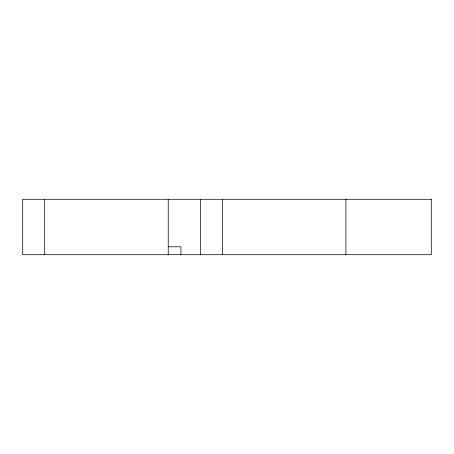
<?xml version="1.0" encoding="UTF-8"?>
<svg xmlns="http://www.w3.org/2000/svg" width="454" height="454" viewBox="0 0 454 454"><rect width="100%" height="100%" fill="white"/><g stroke="black" fill="none" stroke-linecap="round" stroke-linejoin="round"><path stroke-width="0.68" d="M168.207 246.794L180.913 246.794L180.913 254.711M345.903 199.289L345.903 254.711M222.352 199.289L222.352 254.711M200.379 199.289L200.379 254.711M168.224 199.289L168.224 254.711M44.674 199.289L44.674 254.711M431.3 199.289L22.7 199.289L22.7 254.711L431.3 254.711L431.3 199.289"/></g></svg>
